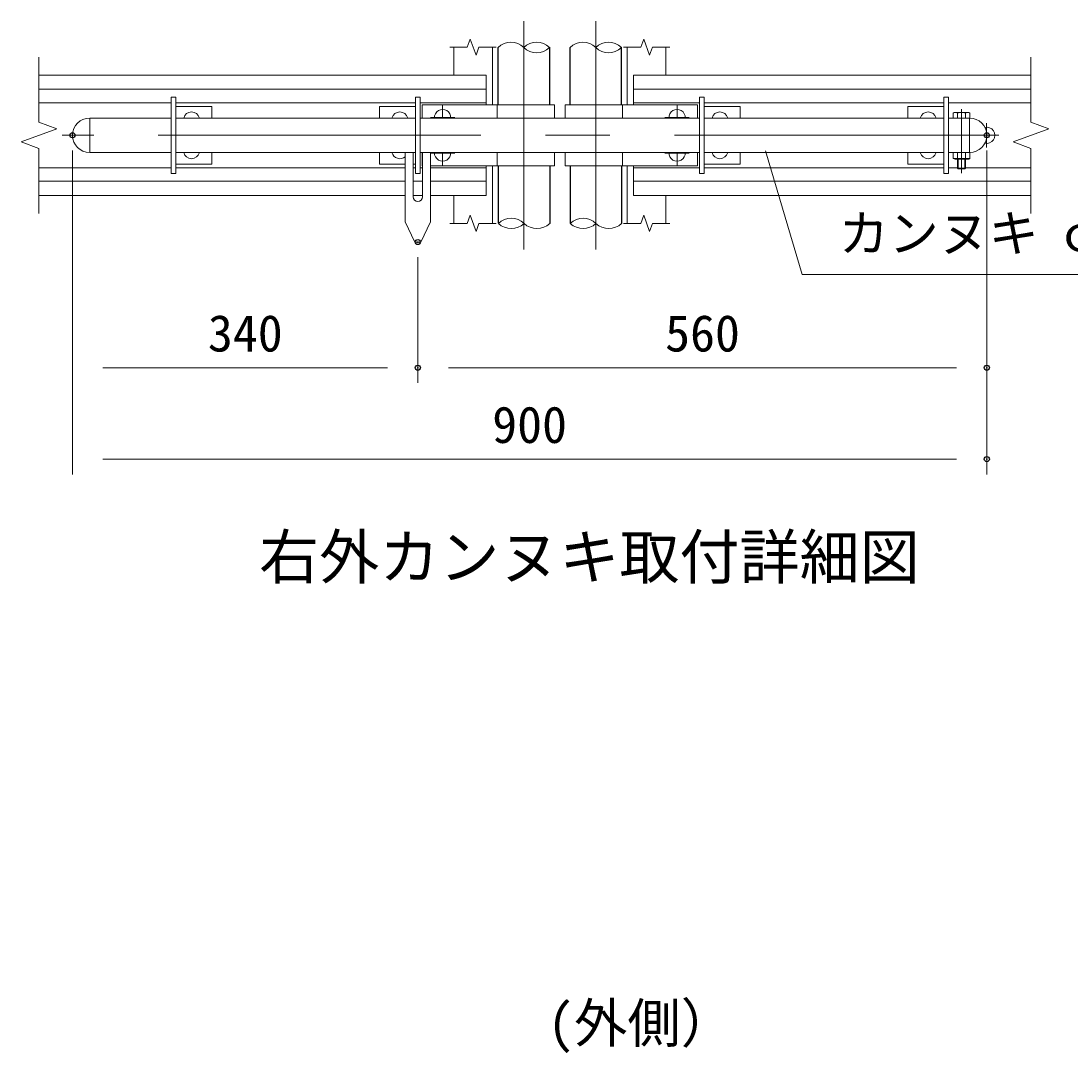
# Model space of a CAD drawing. Units: millimetres, scale not verified, with parts at other scales. Extents: x -6300 to 6300, y -4455 to 4455.
# Drawn here: x 2732 to 4799, y 190 to 2221 of the extents above; entities that cross this region are included whole.
import ezdxf
from ezdxf.enums import TextEntityAlignment as Align

# ---------------------------------------------------------------- set-up
doc = ezdxf.new("R2010")
doc.units = ezdxf.units.MM
doc.header["$LTSCALE"] = 20
doc.header["$PDMODE"] = 32
doc.header["$PDSIZE"] = 10
doc.linetypes.add('USER1', pattern=[50.8, 31.75, -6.35, 6.35, -6.35])
for name, color, linetype, lineweight in [('0-0_D-STR1', 1, 'Continuous', 25), ('0-1_D-BMK', 2, 'USER1', 13), ('0-5_D-STR3', 3, 'Continuous', 13), ('0-7_D-STR-DIM', 7, 'Continuous', 13), ('0-9_Defpoints', 8, 'Continuous', 25), ('0-A_D-STR-TXT', 7, 'Continuous', 13), ('0-B_D-TTL-TXT', 7, 'Continuous', 25)]:
    doc.layers.add(name, color=color, linetype=linetype, lineweight=lineweight)
doc.styles.add('ＭＳ ゴシック', font='')
doc.styles.get('ＭＳ ゴシック').set_extended_font_data('MS Gothic')

msp = doc.modelspace()

# ---------------------------------------------------------------- linework, layer by layer
at = {"layer": '0-0_D-STR1'}
for p, q in [((3670.95, 2056.1), (3670.95, 2168.78)), ((3772.55, 2056.1), (3772.55, 2169.4)), ((3812.55, 2056.1), (3812.55, 2168.78)), ((3914.15, 2056.1), (3914.15, 2169.4)), ((3670.95, 1936.1), (3670.95, 1823.41)), ((3772.55, 1936.1), (3772.55, 1822.8)), ((3812.55, 1936.1), (3812.55, 1823.41)), ((3914.15, 1936.1), (3914.15, 1822.8))]:
    msp.add_line(p, q, dxfattribs=at)
at = {"layer": '0-1_D-BMK'}
for p, q in [((3721.45, 1771.1), (3721.45, 2221.1)), ((3863.05, 1771.1), (3863.05, 2221.1)), ((3561.75, 2030.1), (3561.75, 2055.1)), ((4023.35, 2030.1), (4023.35, 2055.1)), ((4583.05, 2047.58), (4583.05, 1921.78)), ((3585.75, 2031.1), (3537.75, 2031.1)), ((3999.35, 2031.1), (4047.35, 2031.1)), ((4632.56, 1972.1), (4632.56, 2020.1)), ((4653.05, 1996.1), (2813.05, 1996.1)), ((4608.56, 1996.1), (4656.56, 1996.1)), ((3585.75, 1961.1), (3537.75, 1961.1)), ((3561.75, 1937.1), (3561.75, 1962.1)), ((3999.35, 1961.1), (4047.35, 1961.1)), ((4023.35, 1937.1), (4023.35, 1962.1))]:
    msp.add_line(p, q, dxfattribs=at)
at = {"layer": '0-5_D-STR3'}
for p, q in [((3583.75, 2114.4), (3583.75, 2169.4)), ((3659.75, 2056.1), (3659.75, 2169.4)), ((3925.35, 2056.1), (3925.35, 2169.4)), ((4001.35, 2114.4), (4001.35, 2169.4)), ((3647.55, 2114.4), (2767.09, 2114.4)), ((3647.55, 2114.4), (3647.55, 2056.1)), ((3937.55, 2114.4), (4719.9, 2114.4)), ((3937.55, 2114.4), (3937.55, 2056.1)), ((3647.55, 2086.65), (2767.09, 2086.65)), ((3027.55, 2071.1), (3027.55, 1921.1)), ((3027.55, 2071.1), (3036.55, 2071.1)), ((3036.55, 2071.1), (3036.55, 1921.1)), ((3508.55, 2071.1), (3508.55, 1921.1)), ((3517.55, 2071.1), (3508.55, 2071.1)), ((3517.55, 2071.1), (3517.55, 1921.1)), ((3937.55, 2086.65), (4719.9, 2086.65)), ((4067.55, 2071.1), (4067.55, 1921.1)), ((4067.55, 2071.1), (4076.55, 2071.1)), ((4076.55, 2071.1), (4076.55, 1921.1)), ((4548.55, 2071.1), (4548.55, 1921.1)), ((4557.55, 2071.1), (4548.55, 2071.1)), ((4557.55, 2071.1), (4557.55, 1921.1)), ((3027.55, 2059.86), (2767.09, 2059.86)), ((3508.55, 2059.86), (3036.55, 2059.86)), ((3036.55, 2053.1), (3107.55, 2053.1)), ((3107.55, 2053.1), (3107.55, 2030.1)), ((3437.55, 2053.1), (3437.55, 2030.1)), ((3508.55, 2053.1), (3437.55, 2053.1)), ((3647.55, 2059.86), (3517.55, 2059.86)), ((3782.18, 2056.1), (3521.75, 2056.1)), ((3521.75, 2056.1), (3521.75, 2030.1)), ((3669.25, 2056.1), (3669.25, 2030.1)), ((3782.18, 2056.1), (3782.18, 2030.1)), ((3802.92, 2056.1), (4063.35, 2056.1)), ((3802.92, 2056.1), (3802.92, 2030.1)), ((3915.85, 2056.1), (3915.85, 2030.1)), ((3937.55, 2059.86), (4067.55, 2059.86)), ((4063.35, 2056.1), (4063.35, 2030.1)), ((4076.55, 2059.86), (4548.55, 2059.86)), ((4076.55, 2053.1), (4147.55, 2053.1)), ((4147.55, 2053.1), (4147.55, 2030.1)), ((4477.55, 2053.1), (4477.55, 2030.1)), ((4548.55, 2053.1), (4477.55, 2053.1)), ((4557.55, 2059.86), (4719.9, 2059.86)), ((2867.05, 2030.1), (2867.05, 1962.1)), ((3027.55, 2030.1), (2867.05, 2030.1)), ((3508.55, 2030.1), (3036.55, 2030.1)), ((4067.55, 2030.1), (3517.55, 2030.1)), ((4548.55, 2030.1), (4076.55, 2030.1)), ((4599.05, 2030.1), (4557.55, 2030.1)), ((4566.85, 2039.5), (4566.85, 2030.1)), ((4595.17, 2041.1), (4570.65, 2041.1)), ((4575.05, 2039.5), (4575.05, 2030.1)), ((4591.05, 2039.5), (4591.05, 2030.1)), ((4599.05, 2030.1), (4599.05, 1962.1)), ((4599.25, 2039.5), (4599.25, 2030.1)), ((3027.55, 1962.1), (2867.05, 1962.1)), ((3508.55, 1962.1), (3036.55, 1962.1)), ((3107.55, 1962.1), (3107.55, 1939.1)), ((3437.55, 1962.1), (3437.55, 1939.1)), ((3488.05, 1962.1), (3488.05, 1826.1)), ((3504.05, 1962.1), (3504.05, 1875.1)), ((4067.55, 1962.1), (3517.55, 1962.1)), ((3521.75, 1962.1), (3521.75, 1936.1)), ((3522.05, 1962.1), (3522.05, 1875.1)), ((3538.05, 1962.1), (3538.05, 1826.1)), ((3669.25, 1962.1), (3669.25, 1936.1)), ((3782.18, 1962.1), (3782.18, 1936.1)), ((3802.92, 1962.1), (3802.92, 1936.1)), ((3915.85, 1962.1), (3915.85, 1936.1)), ((4063.35, 1962.1), (4063.35, 1936.1)), ((4548.55, 1962.1), (4076.55, 1962.1)), ((4147.55, 1962.1), (4147.55, 1939.1)), ((4477.55, 1962.1), (4477.55, 1939.1)), ((4599.05, 1962.1), (4557.55, 1962.1)), ((4566.85, 1962.1), (4566.85, 1950.7)), ((4599.25, 1950.7), (4566.85, 1950.7)), ((4595.92, 1949.1), (4570.75, 1949.1)), ((4575.05, 1962.1), (4575.05, 1950.7)), ((4575.05, 1949.1), (4575.05, 1931.7)), ((4576.65, 1949.1), (4576.65, 1930.1)), ((4589.45, 1949.1), (4589.45, 1930.1)), ((4591.05, 1962.1), (4591.05, 1950.7)), ((4591.05, 1949.1), (4591.05, 1931.7)), ((4599.25, 1962.1), (4599.25, 1950.7)), ((3027.55, 1932.34), (2767.09, 1932.34)), ((3036.55, 1939.1), (3107.55, 1939.1)), ((3488.05, 1932.34), (3036.55, 1932.34)), ((3488.05, 1939.1), (3437.55, 1939.1)), ((3508.55, 1939.1), (3504.05, 1939.1)), ((3508.55, 1932.34), (3504.05, 1932.34)), ((3522.05, 1932.34), (3517.55, 1932.34)), ((3522.05, 1936.1), (3521.75, 1936.1)), ((3782.18, 1936.1), (3538.05, 1936.1)), ((3647.55, 1932.34), (3538.05, 1932.34)), ((3647.55, 1936.1), (3647.55, 1877.8)), ((3659.75, 1936.1), (3659.75, 1822.8)), ((3802.92, 1936.1), (4063.35, 1936.1)), ((3925.35, 1936.1), (3925.35, 1822.8)), ((3937.55, 1936.1), (3937.55, 1877.8)), ((3937.55, 1932.34), (4067.55, 1932.34)), ((4076.55, 1939.1), (4147.55, 1939.1)), ((4076.55, 1932.34), (4548.55, 1932.34)), ((4548.55, 1939.1), (4477.55, 1939.1)), ((4557.55, 1932.34), (4575.05, 1932.34)), ((4591.05, 1931.7), (4575.05, 1931.7)), ((4576.65, 1930.1), (4575.05, 1931.7)), ((4589.45, 1930.1), (4576.65, 1930.1)), ((4589.45, 1930.1), (4591.05, 1931.7)), ((4591.05, 1932.34), (4719.9, 1932.34)), ((3488.05, 1905.54), (2767.09, 1905.54)), ((3027.55, 1921.1), (3036.55, 1921.1)), ((3522.05, 1905.54), (3504.05, 1905.54)), ((3517.55, 1921.1), (3508.55, 1921.1)), ((3647.55, 1905.54), (3538.05, 1905.54)), ((3937.55, 1905.54), (4719.9, 1905.54)), ((4067.55, 1921.1), (4076.55, 1921.1)), ((4557.55, 1921.1), (4548.55, 1921.1)), ((3488.05, 1877.8), (2767.09, 1877.8)), ((3522.05, 1877.8), (3504.05, 1877.8)), ((3647.55, 1877.8), (3538.05, 1877.8)), ((3583.75, 1877.8), (3583.75, 1822.8)), ((3937.55, 1877.8), (4719.9, 1877.8)), ((4001.35, 1877.8), (4001.35, 1822.8)), ((3507.05, 1786.1), (3488.05, 1826.1)), ((3519.05, 1786.1), (3538.05, 1826.1)), ((3519.05, 1786.1), (3507.05, 1786.1))]:
    msp.add_line(p, q, dxfattribs=at)
for centre, radius, start, end in [((3561.75, 2031.1), 16, 356.41668, 183.58332), ((4023.35, 2031.1), 16, 356.41668, 183.58332), ((2867.05, 1996.1), 34, 90, 270), ((3067.55, 2026.1), 16, 14.47751, 165.52249), ((3477.55, 2026.1), 16, 14.47751, 165.52249), ((4107.55, 2026.1), 16, 14.47751, 165.52249), ((4517.55, 2026.1), 16, 14.47751, 165.52249), ((4570.95, 2035.07), 6.03, 47.18249, 132.81751), ((4583.05, 2020.3), 20.8, 67.38014, 112.61986), ((4595.15, 2035.04), 6.05, 47.363, 132.637), ((4599.05, 1996.1), 34, 270, 90), ((4632.56, 1996.1), 16, 257.99801, 102.00199), ((3067.55, 1966.1), 16, 194.47751, 345.52249), ((3477.55, 1966.1), 16, 194.47751, 311.0145), ((3561.75, 1961.1), 16, 176.41668, 3.58332), ((4023.35, 1961.1), 16, 176.41668, 3.58332), ((4107.55, 1966.1), 16, 194.47751, 345.52249), ((4517.55, 1966.1), 16, 194.47751, 345.52249), ((4570.95, 1955.14), 6.04, 227.28053, 312.71947), ((4583.05, 1969.9), 20.8, 247.38014, 292.61986), ((4595.15, 1954.96), 5.92, 226.1605, 313.8395), ((3513.05, 1875.1), 9, 180, 0)]:
    msp.add_arc(centre, radius, start, end, dxfattribs=at)
at = {"layer": '0-7_D-STR-DIM'}
for p, q in [((3610.21, 2169.4), (3615.98, 2185.25)), ((3615.98, 2185.25), (3627.52, 2153.54)), ((3951.81, 2169.4), (3957.58, 2185.25)), ((3957.58, 2185.25), (3969.12, 2153.54)), ((2767.09, 2149.89), (2767.09, 2021.75)), ((3610.21, 2169.4), (3576.15, 2169.4)), ((3627.52, 2153.54), (3633.29, 2169.4)), ((3667.35, 2169.4), (3633.29, 2169.4)), ((3951.81, 2169.4), (3917.75, 2169.4)), ((3969.12, 2153.54), (3974.89, 2169.4)), ((4008.95, 2169.4), (3974.89, 2169.4)), ((4719.9, 2149.89), (4719.9, 2021.75)), ((2731.85, 1983.27), (2802.33, 2008.92)), ((2802.33, 2008.92), (2767.09, 2021.75)), ((4684.66, 1983.27), (4755.13, 2008.92)), ((4755.13, 2008.92), (4719.9, 2021.75)), ((2767.09, 1970.44), (2731.85, 1983.27)), ((2767.09, 1970.44), (2767.09, 1842.31)), ((2833.05, 1966.1), (2833.05, 1508.75)), ((2833.05, 1966.1), (2833.05, 1328.75)), ((4633.05, 1966.1), (4633.05, 1508.75)), ((4633.05, 1966.1), (4633.05, 1328.75)), ((4719.9, 1970.44), (4684.66, 1983.27)), ((4719.9, 1970.44), (4719.9, 1842.31)), ((3610.21, 1822.8), (3576.15, 1822.8)), ((3610.21, 1822.8), (3615.98, 1838.65)), ((3615.98, 1838.65), (3627.52, 1806.94)), ((3627.52, 1806.94), (3633.29, 1822.8)), ((3667.35, 1822.8), (3633.29, 1822.8)), ((3951.81, 1822.8), (3917.75, 1822.8)), ((3951.81, 1822.8), (3957.58, 1838.65)), ((3957.58, 1838.65), (3969.12, 1806.94)), ((3969.12, 1806.94), (3974.89, 1822.8)), ((4008.95, 1822.8), (3974.89, 1822.8)), ((3513.05, 1756.1), (3513.05, 1508.75)), ((3513.05, 1756.1), (3513.05, 1508.75)), ((2893.05, 1538.75), (3453.05, 1538.75)), ((3573.05, 1538.75), (4573.05, 1538.75)), ((2893.05, 1358.75), (4573.05, 1358.75))]:
    msp.add_line(p, q, dxfattribs=at)
for centre, start, end in [((3696.2, 2143.37), 45.18146, 134.81854), ((3746.7, 2143.37), 45.18146, 134.81854), ((3837.8, 2143.37), 45.18146, 134.81854), ((3888.3, 2143.37), 45.18146, 134.81854), ((3746.7, 2194.2), 225.18146, 314.81854), ((3888.3, 2194.2), 225.18146, 314.81854), ((3696.8, 1797.38), 45.18146, 134.81854), ((3696.8, 1848.21), 225.18146, 314.81854), ((3747.3, 1848.21), 225.18146, 314.81854), ((3838.4, 1797.38), 45.18146, 134.81854), ((3838.4, 1848.21), 225.18146, 314.81854), ((3888.9, 1848.21), 225.18146, 314.81854)]:
    msp.add_arc(centre, 35.82, start, end, dxfattribs=at)
at = {"layer": '0-9_Defpoints'}
for p in [(2833.05, 1996.1), (4633.05, 1996.1), (3513.05, 1786.1), (3513.05, 1538.75), (4633.05, 1538.75), (4633.05, 1358.75)]:
    msp.add_point(p, dxfattribs=at)
at = {"layer": '0-A_D-STR-TXT'}
msp.add_lwpolyline([(5261.61, 1722.13), (4269.61, 1722.13), (4197.26, 1965.75)], dxfattribs=at)

# ---------------------------------------------------------------- texts
at = {"layer": '0-7_D-STR-DIM', "style": 'ＭＳ ゴシック'}
for s, p in [('340', (3099.74, 1548.88)), ('560', (3999.74, 1548.88)), ('900', (3659.36, 1368.88))]:
    msp.add_text(s, height=72.14, dxfattribs=at).set_placement(p, align=Align.BOTTOM_LEFT)
at = {"layer": '0-A_D-STR-TXT', "style": 'ＭＳ ゴシック'}
msp.add_text('カンヌキ φ34.0x2.3', height=72.14, dxfattribs=at).set_placement((4341.43, 1745.58), align=Align.BOTTOM_LEFT)
at = {"layer": '0-B_D-TTL-TXT', "style": 'ＭＳ ゴシック'}
for s, height, p in [('右外カンヌキ取付詳細図', 86.66, (3200.55, 1096.95)), ('(外側）', 76.98, (3768.11, 187.29))]:
    msp.add_text(s, height=height, dxfattribs=at).set_placement(p, align=Align.BOTTOM_LEFT)

doc.saveas('drawing.dxf')
